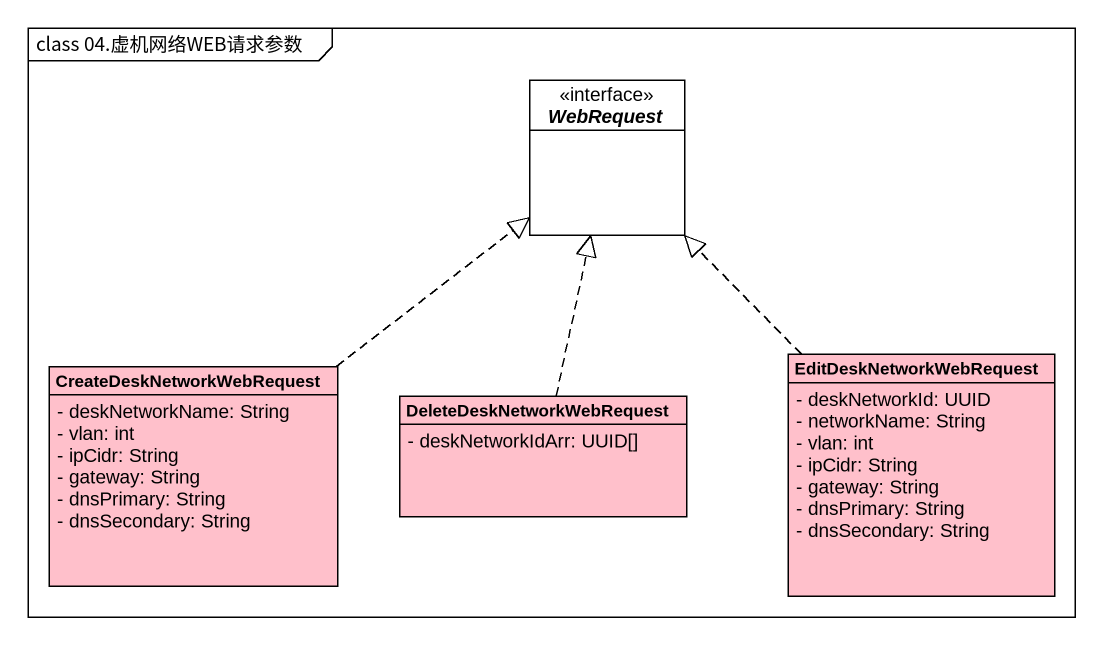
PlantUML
@startuml
mainframe class 04.虚机网络WEB请求参数
hide circle
hide empty members
skinparam classAttributeIconSize 0
interface WebRequest <<interface>> #FFFFFF
class CreateDeskNetworkWebRequest #FFC0CB {
  - deskNetworkName: String
  - vlan: int
  - ipCidr: String
  - gateway: String
  - dnsPrimary: String
  - dnsSecondary: String
}
class EditDeskNetworkWebRequest #FFC0CB {
  - deskNetworkId: UUID
  - networkName: String
  - vlan: int
  - ipCidr: String
  - gateway: String
  - dnsPrimary: String
  - dnsSecondary: String
}
class DeleteDeskNetworkWebRequest #FFC0CB {
  - deskNetworkIdArr: UUID[]
}
CreateDeskNetworkWebRequest .up.|> WebRequest
EditDeskNetworkWebRequest .up.|> WebRequest
DeleteDeskNetworkWebRequest .up.|> WebRequest
@enduml
